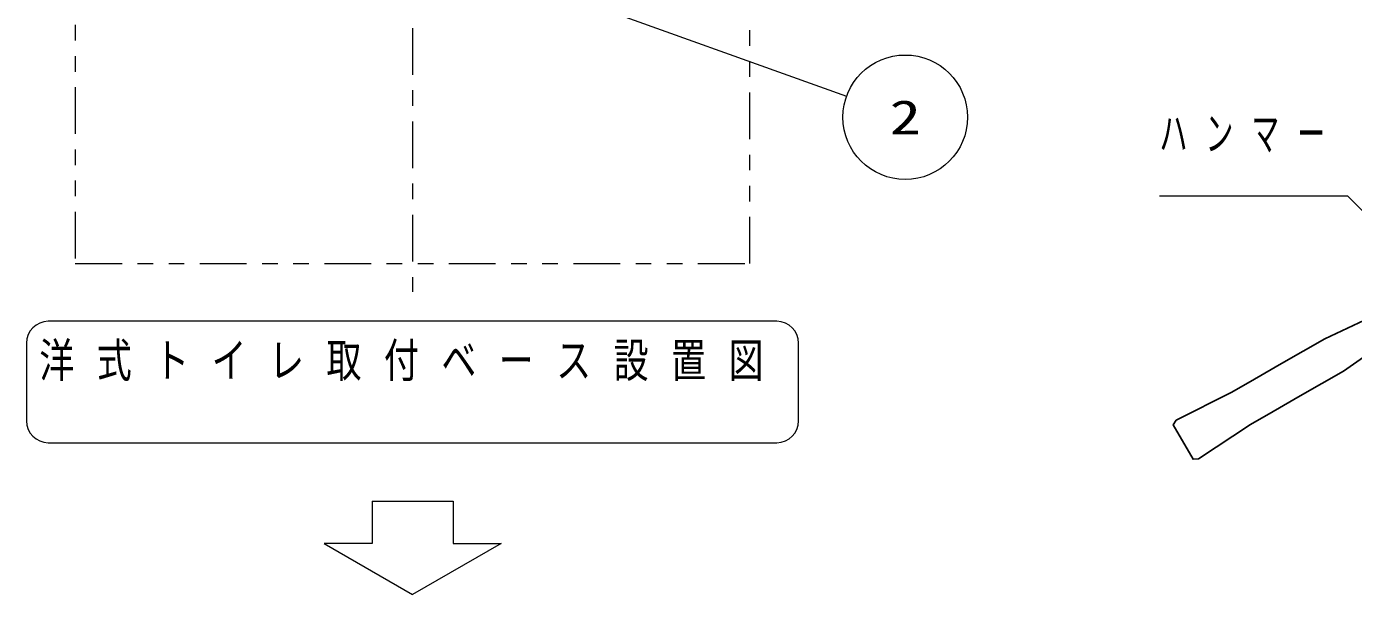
# Model space of a CAD drawing. Units: millimetres on the paper. Extents: x -385 to 0, y -297 to 267.
# Drawn here: x -228 to -142.7, y 107.8 to 144.3 of the extents above; entities that cross this region are included whole.
import ezdxf
from ezdxf.enums import TextEntityAlignment as Align

# ---------------------------------------------------------------- set-up
doc = ezdxf.new("R2010")
doc.units = ezdxf.units.MM
doc.linetypes.add('USER2', pattern=[6, 3, -1, 1, -1])
doc.linetypes.add('USER3', pattern=[8, 3, -1, 1, -1, 1, -1])
doc.layers.add('LY_3', color=7, linetype='Continuous', lineweight=25)
doc.styles.add('ＭＳ ゴシック', font='')
doc.styles.get('ＭＳ ゴシック').set_extended_font_data('MS Gothic')

msp = doc.modelspace()

# ---------------------------------------------------------------- linework, layer by layer
at = {"layer": 'LY_3', "color": 110, "linetype": 'USER2', "lineweight": 13}
msp.add_line((-203.157, 174.184), (-203.157, 127.244), dxfattribs=at)
at = {"layer": 'LY_3', "color": 1, "linetype": 'USER3', "lineweight": 13}
for p, q in [((-224.824, 172.38), (-224.824, 129.047)), ((-181.49, 129.047), (-181.49, 172.38)), ((-224.824, 129.047), (-181.49, 129.047))]:
    msp.add_line(p, q, dxfattribs=at)
at = {"layer": 'LY_3', "lineweight": 13}
for p, q in [((-193.028, 146.168), (-175.274, 139.801)), ((-179.757, 125.34), (-226.557, 125.34)), ((-227.957, 123.94), (-227.957, 118.94)), ((-178.357, 118.94), (-178.357, 123.94)), ((-226.557, 117.54), (-179.757, 117.54))]:
    msp.add_line(p, q, dxfattribs=at)
at = {"layer": 'LY_3'}
for p, q in [((-147.336, 122.623), (-149.068, 121.623)), ((-147.868, 119.544), (-146.136, 120.544))]:
    msp.add_line(p, q, dxfattribs=at)
at = {"layer": 'LY_3', "color": 4, "lineweight": 13}
for p, q in [((-205.756, 113.788), (-200.558, 113.788)), ((-205.756, 113.788), (-205.756, 111.069)), ((-200.558, 113.788), (-200.558, 111.069)), ((-205.756, 111.069), (-208.841, 111.069)), ((-208.841, 111.069), (-203.157, 107.787)), ((-197.473, 111.069), (-203.157, 107.787)), ((-200.558, 111.069), (-197.473, 111.069))]:
    msp.add_line(p, q, dxfattribs=at)
at = {"layer": 'LY_3', "lineweight": 13}
msp.add_lwpolyline([(-137.156, 127.453), (-143.074, 133.372), (-155.182, 133.372)], dxfattribs=at)
at = {"layer": 'LY_3'}
for points in [[(-146.136, 120.544), (-143.364, 122.144), (-140.733, 123.987), (-141.653, 125.58), (-144.564, 124.223), (-147.336, 122.623)], [(-149.068, 121.623), (-150.523, 120.783), (-154.107, 118.991)], [(-152.667, 116.496), (-149.323, 118.704), (-147.868, 119.544)], [(-154.107, 118.991), (-154.304, 118.692), (-153.024, 116.475), (-152.667, 116.496)]]:
    msp.add_lwpolyline(points, dxfattribs=at)
at = {"layer": 'LY_3', "lineweight": 13}
msp.add_circle((-171.509, 138.451), 4, dxfattribs=at)
for centre, start, end in [((-226.557, 123.94), 90, 180), ((-179.757, 123.94), 0, 90), ((-226.557, 118.94), 180, 270), ((-179.757, 118.94), 270, 0)]:
    msp.add_arc(centre, 1.4, start, end, dxfattribs=at)

# ---------------------------------------------------------------- texts
at = {"layer": 'LY_3', "style": 'ＭＳ ゴシック', "width": 1.35}
msp.add_text('2', height=2.199, dxfattribs=at).set_placement((-171.509, 138.451), align=Align.MIDDLE_CENTER)
at = {"layer": 'LY_3', "char_height": 2.199, "style": 'ＭＳ ゴシック'}
for s, insert, attachment_point in [('\\T1.64;\\W0.6;ハンマー', (-155.182, 138.522), 1), ('\\T1.64;\\W0.75;洋式トイレ取付ベース設置図', (-203.157, 123.94), 2)]:
    msp.add_mtext(s, dxfattribs=dict(at, insert=insert, attachment_point=attachment_point))

doc.saveas('drawing.dxf')
